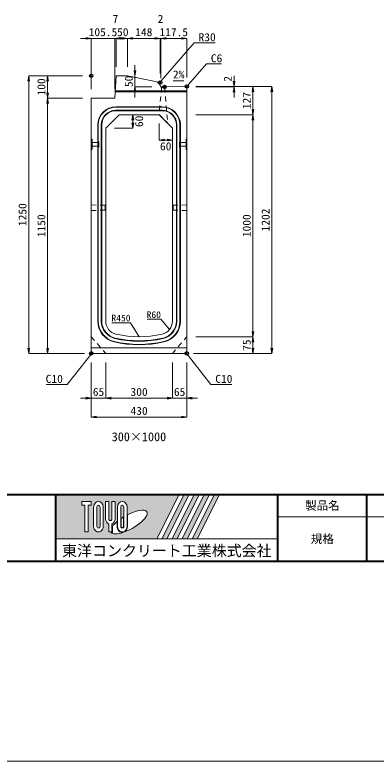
# Model space of a CAD drawing. Units: millimetres at full size; some dimension numbers follow another scale. Extents: x -1267 to 18002, y -8040 to 14480.
# Drawn here: x 3741 to 5367, y 6640 to 9999 of the extents above; entities that cross this region are included whole.
import ezdxf
from ezdxf.enums import TextEntityAlignment as Align

# ---------------------------------------------------------------- set-up
doc = ezdxf.new("R2010")
doc.units = ezdxf.units.MM
doc.header["$LTSCALE"] = 30
doc.header["$PDMODE"] = 32
doc.header["$PDSIZE"] = 15
doc.linetypes.add('USER1', pattern=[1.35, 0.75, -0.6])
for name, color, linetype, lineweight in [('0_2', 7, 'Continuous', 13), ('インサート', 3, 'USER1', 9), ('吊りマスター', 4, 'USER1', 9), ('図枠', 7, 'Continuous', 5), ('寸法線', 7, 'Continuous', 13), ('引出線', 4, 'Continuous', 13), ('排水孔', 30, 'USER1', 13), ('本体', 2, 'Continuous', 13), ('目地', 132, 'Continuous', 5), ('補助線', 8, 'Continuous', 13)]:
    doc.layers.add(name, color=color, linetype=linetype, lineweight=lineweight)
doc.layers.add('作業エリア', color=11, linetype='Continuous')
doc.layers.add('文字', color=7, linetype='Continuous')
doc.styles.add('ＭＳ ゴシック', font='')
doc.styles.add('ＭＳ 明朝', font='')
doc.styles.get('ＭＳ ゴシック').set_extended_font_data('MS Gothic')
doc.styles.get('ＭＳ 明朝').set_extended_font_data('MS Mincho')

# ---------------------------------------------------------------- blocks, each defined once
blk = doc.blocks.new('open_arrow')
at = {"color": 0, "linetype": 'Continuous', "lineweight": -2}
blk.add_lwpolyline([(7.5, 1.25), (0, 0), (7.5, -1.25)], dxfattribs=at)

msp = doc.modelspace()

# ---------------------------------------------------------------- hatches: boundary and pattern name
at = {"layer": '図枠'}
h = msp.add_hatch(color=256, dxfattribs=at)
h.paths.add_polyline_path([(3925, 7840.17), (3925, 7640.17), (4380.31, 7640.17), (4480.31, 7840.17)])
edge = h.paths.add_edge_path(flags=16)
edge.add_ellipse((4254.45, 7716.33), major_axis=(80.81, 45.23), ratio=0.3471473, start_angle=-144.31122, end_angle=72.1899, ccw=False)
edge.add_ellipse((4224.52, 7696.8), major_axis=(0, 27.5), ratio=0.8463542, start_angle=-160.70346, end_angle=-90)
edge.add_line((4247.8, 7696.8), (4247.8, 7749.23))
edge = h.paths.add_edge_path(flags=16)
edge.add_ellipse((4224.52, 7783.53), major_axis=(0, 25.38), ratio=0.8463542, start_angle=-90, end_angle=90, ccw=False)
edge.add_line((4246.01, 7783.53), (4246.01, 7696.8))
edge.add_ellipse((4224.52, 7696.8), major_axis=(0, 25.38), ratio=0.8463542, start_angle=90, end_angle=-90, ccw=False)
edge.add_line((4203.04, 7696.8), (4203.04, 7783.53))
edge = h.paths.add_edge_path(flags=16)
edge.add_line((4231.69, 7783.53), (4231.69, 7696.8))
edge.add_ellipse((4224.52, 7696.8), major_axis=(0, 8.46), ratio=0.8463542, start_angle=90, end_angle=-90, ccw=False)
edge.add_line((4217.36, 7696.8), (4217.36, 7783.53))
edge.add_ellipse((4224.52, 7783.53), major_axis=(0, 8.46), ratio=0.8463542, start_angle=-90, end_angle=90, ccw=False)
edge = h.paths.add_edge_path(flags=16)
edge.add_line((4229.9, 7739.2), (4229.9, 7696.8))
edge.add_ellipse((4224.52, 7696.8), major_axis=(0, 6.35), ratio=0.8463542, start_angle=90, end_angle=-90, ccw=False)
edge.add_line((4219.15, 7696.8), (4219.15, 7732.26))
edge.add_ellipse((4254.45, 7716.33), major_axis=(80.81, 45.23), ratio=0.3471473, start_angle=107.79174, end_angle=126.47132, ccw=False)
edge = h.paths.add_edge_path(flags=16)
edge.add_ellipse((4170.81, 7731.18), major_axis=(0, 25.38), ratio=0.8463542, start_angle=-163.34117, end_angle=-90, ccw=False)
edge.add_line((4177.97, 7707.25), (4177.97, 7671.42))
edge.add_line((4177.97, 7671.42), (4163.65, 7671.42))
edge.add_line((4163.65, 7671.42), (4163.65, 7707.25))
edge.add_ellipse((4170.81, 7731.18), major_axis=(0, 25.38), ratio=0.8463542, start_angle=90, end_angle=163.34117, ccw=False)
edge.add_line((4149.33, 7731.18), (4149.33, 7808.92))
edge.add_line((4149.33, 7808.92), (4163.65, 7808.92))
edge.add_line((4163.65, 7808.92), (4163.65, 7731.18))
edge.add_ellipse((4170.81, 7731.18), major_axis=(0, 8.46), ratio=0.8463542, start_angle=90, end_angle=-90)
edge.add_line((4177.97, 7731.18), (4177.97, 7808.92))
edge.add_line((4177.97, 7808.92), (4192.3, 7808.92))
edge.add_line((4192.3, 7808.92), (4192.3, 7731.18))
edge = h.paths.add_edge_path(flags=16)
edge.add_line((4201.25, 7718.7), (4201.25, 7696.8))
edge.add_ellipse((4224.52, 7696.8), major_axis=(0, 27.5), ratio=0.8463542, start_angle=90, end_angle=-171.54427)
edge.add_ellipse((4254.45, 7716.33), major_axis=(80.81, 45.23), ratio=0.3471473, start_angle=-178.64954, end_angle=-148.29244, ccw=False)
edge.add_line((4174.89, 7669.3), (4179.76, 7669.3))
edge.add_line((4179.76, 7669.3), (4179.76, 7696.12))
edge.add_ellipse((4254.45, 7716.33), major_axis=(80.81, 45.23), ratio=0.3471473, start_angle=148.21912, end_angle=165.90812, ccw=False)
edge = h.paths.add_edge_path(flags=16)
edge.add_ellipse((4117.1, 7783.53), major_axis=(0, 25.38), ratio=0.8463542, start_angle=-90, end_angle=90, ccw=False)
edge.add_line((4138.59, 7783.53), (4138.59, 7696.8))
edge.add_ellipse((4117.1, 7696.8), major_axis=(0, 25.38), ratio=0.8463542, start_angle=90, end_angle=-90, ccw=False)
edge.add_line((4095.62, 7696.8), (4095.62, 7783.53))
edge = h.paths.add_edge_path(flags=16)
edge.add_line((4124.26, 7783.53), (4124.26, 7696.8))
edge.add_ellipse((4117.1, 7696.8), major_axis=(0, 8.46), ratio=0.8463542, start_angle=90, end_angle=-90, ccw=False)
edge.add_line((4109.94, 7696.8), (4109.94, 7783.53))
edge.add_ellipse((4117.1, 7783.53), major_axis=(0, 8.46), ratio=0.8463542, start_angle=-90, end_angle=90, ccw=False)
h.paths.add_polyline_path([(4084.88, 7808.92), (4084.88, 7792), (4070.55, 7792), (4070.55, 7671.42), (4056.23, 7671.42), (4056.23, 7792), (4041.91, 7792), (4041.91, 7808.92)], flags=16)
for points in [[(4403, 7640.17), (4425.69, 7640.17), (4525.69, 7840.17), (4503, 7840.17)], [(4571.06, 7840.17), (4548.38, 7840.17), (4448.38, 7640.17), (4471.06, 7640.17)], [(4616.44, 7840.17), (4593.75, 7840.17), (4493.75, 7640.17), (4516.44, 7640.17)], [(4661.81, 7840.17), (4639.12, 7840.17), (4539.12, 7640.17), (4561.81, 7640.17)]]:
    msp.add_hatch(color=256, dxfattribs=at).paths.add_polyline_path(points)

# ---------------------------------------------------------------- linework, layer by layer
at = {"layer": '0_2', "color": 5}
msp.add_line((-1267.22, 6640.08), (18001.66, 6640.08), dxfattribs=at)
at = {"layer": 'インサート'}
for p, q in [((4088.2, 9425.59), (4115.2, 9425.59)), ((4088.2, 9425.59), (4088.2, 9408.59)), ((4088.2, 9408.59), (4115.2, 9408.59)), ((4118.2, 9429.59), (4115.2, 9429.59)), ((4115.2, 9429.59), (4115.2, 9404.59)), ((4118.2, 9404.59), (4118.2, 9429.59)), ((4481.8, 9429.59), (4484.8, 9429.59)), ((4481.8, 9404.59), (4481.8, 9429.59)), ((4484.8, 9429.59), (4484.8, 9404.59)), ((4511.8, 9425.59), (4484.8, 9425.59)), ((4511.8, 9408.59), (4484.8, 9408.59)), ((4511.8, 9425.59), (4511.8, 9408.59)), ((4115.2, 9404.59), (4118.2, 9404.59)), ((4484.8, 9404.59), (4481.8, 9404.59))]:
    msp.add_line(p, q, dxfattribs=at)
at = {"layer": '作業エリア'}
for p in [(4085, 9725.09), (4395.5, 9695.09), (4415, 9675.09), (4515, 9677.09), (4085, 8475.09), (4515, 8475.09)]:
    msp.add_point(p, dxfattribs=at)
at = {"layer": '吊りマスター'}
for p, q in [((4085, 9143.59), (4085, 9118.59)), ((4085, 9143.59), (4147, 9142.09)), ((4147, 9142.09), (4147, 9120.09)), ((4515, 9143.59), (4453, 9142.09)), ((4453, 9142.09), (4453, 9120.09)), ((4515, 9143.59), (4515, 9118.59)), ((4085, 9118.59), (4147, 9120.09)), ((4515, 9118.59), (4453, 9120.09))]:
    msp.add_line(p, q, dxfattribs=at)
at = {"layer": '図枠', "lineweight": 40}
for p, q in [((400, 7840.17), (8200, 7840.17)), ((3925, 7540.17), (3925, 7840.17)), ((4925, 7540.17), (4925, 7840.17)), ((5325, 7540.17), (5325, 7840.17)), ((400, 7540.17), (8200, 7540.17))]:
    msp.add_line(p, q, dxfattribs=at)
at = {"layer": '図枠'}
for p, q in [((3925, 7840.17), (4480.31, 7840.17)), ((4480.31, 7840.17), (4380.31, 7640.17)), ((4503, 7840.17), (4403, 7640.17)), ((4525.69, 7840.17), (4425.69, 7640.17)), ((4548.38, 7840.17), (4448.38, 7640.17)), ((4571.06, 7840.17), (4471.06, 7640.17)), ((4593.75, 7840.17), (4493.75, 7640.17)), ((4503, 7840.17), (4525.69, 7840.17)), ((4616.44, 7840.17), (4516.44, 7640.17)), ((4639.12, 7840.17), (4539.12, 7640.17)), ((4548.38, 7840.17), (4571.06, 7840.17)), ((4661.81, 7840.17), (4561.81, 7640.17)), ((4593.75, 7840.17), (4616.44, 7840.17)), ((4639.12, 7840.17), (4661.81, 7840.17)), ((4041.91, 7808.92), (4041.91, 7792)), ((4041.91, 7808.92), (4084.88, 7808.92)), ((4084.88, 7808.92), (4084.88, 7792)), ((4149.33, 7808.92), (4163.65, 7808.92)), ((4149.33, 7731.18), (4149.33, 7808.92)), ((4163.65, 7808.92), (4163.65, 7731.18)), ((4177.97, 7808.92), (4192.3, 7808.92)), ((4177.97, 7731.18), (4177.97, 7808.92)), ((4192.3, 7808.92), (4192.3, 7731.18)), ((4056.23, 7792), (4041.91, 7792)), ((4056.23, 7792), (4056.23, 7671.42)), ((4070.55, 7792), (4070.55, 7671.42)), ((4084.88, 7792), (4070.55, 7792)), ((4095.62, 7783.53), (4095.62, 7696.8)), ((4109.94, 7696.8), (4109.94, 7783.53)), ((4124.26, 7783.53), (4124.26, 7696.8)), ((4138.59, 7696.8), (4138.59, 7783.53)), ((4203.04, 7783.53), (4203.04, 7696.8)), ((4217.36, 7696.8), (4217.36, 7783.53)), ((4231.69, 7783.53), (4231.69, 7696.8)), ((4246.01, 7696.8), (4246.01, 7783.53)), ((4219.15, 7696.8), (4219.15, 7732.26)), ((4229.9, 7739.2), (4229.9, 7696.8)), ((4247.8, 7696.8), (4247.8, 7749.23)), ((4163.65, 7707.25), (4163.65, 7671.42)), ((4177.97, 7707.25), (4177.97, 7671.42)), ((4179.76, 7696.12), (4179.76, 7669.3)), ((4201.25, 7718.7), (4201.25, 7696.8)), ((4070.55, 7671.42), (4056.23, 7671.42)), ((4177.97, 7671.42), (4163.65, 7671.42)), ((4174.89, 7669.3), (4179.76, 7669.3)), ((3925, 7640.17), (4380.31, 7640.17)), ((4403, 7640.17), (4425.69, 7640.17)), ((4448.38, 7640.17), (4471.06, 7640.17)), ((4493.75, 7640.17), (4516.44, 7640.17)), ((4539.12, 7640.17), (4561.81, 7640.17))]:
    msp.add_line(p, q, dxfattribs=at)
at = {"layer": '図枠', "lineweight": 13}
msp.add_line((8200, 7740.17), (4925, 7740.17), dxfattribs=at)
at = {"layer": '図枠'}
for centre, major_axis, ratio, start_param, end_param in [((4117.1, 7783.53), (0, 25.38), 0.846354, 4.712389, 7.8539816), ((4224.52, 7783.53), (0, 25.38), 0.846354, 4.712389, 7.8539816), ((4117.1, 7783.53), (0, 8.46), 0.846354, 4.712389, 7.8539816), ((4224.52, 7783.53), (0, 8.46), 0.846354, 4.712389, 7.8539816), ((4254.45, 7716.33), (80.81, 45.23), 0.347147, 4.2621853, 7.7429163), ((4170.81, 7731.18), (0, 25.38), 0.846354, 1.5707963, 2.8017557), ((4170.81, 7731.18), (0, 8.46), 0.846354, 1.5707963, 4.712389), ((4170.81, 7731.18), (0, 25.38), 0.846354, 3.4814296, 4.712389), ((4254.45, 7716.33), (80.81, 45.23), 0.347147, 1.6817405, 1.8219833), ((4117.1, 7696.8), (0, 25.38), 0.846354, 1.5707963, 4.712389), ((4117.1, 7696.8), (0, 8.46), 0.846354, 1.5707963, 4.712389), ((4254.45, 7716.33), (80.81, 45.23), 0.347147, 2.0815197, 2.5155126), ((4224.52, 7696.8), (0, 27.5), 0.846354, 1.5707963, 3.3154679), ((4224.52, 7696.8), (0, 25.38), 0.846354, 1.5707963, 4.712389), ((4224.52, 7696.8), (0, 8.46), 0.846354, 1.5707963, 4.712389), ((4224.52, 7696.8), (0, 6.35), 0.846354, 1.5707963, 4.712389), ((4224.52, 7696.8), (0, 27.5), 0.846354, 3.5338438, 4.712389), ((4254.45, 7716.33), (80.81, 45.23), 0.347147, 3.2093975, 4.2004451)]:
    msp.add_ellipse(centre, major_axis=major_axis, ratio=ratio, start_param=start_param, end_param=end_param, dxfattribs=at)
at = {"layer": '寸法線'}
for p, q in [((4037, 9893.63), (4238.5, 9893.63)), ((4085, 9665.09), (4085, 9893.63)), ((4166.5, 9893.63), (4221.5, 9893.63)), ((4190.5, 9665.09), (4190.5, 9893.63)), ((4190.5, 9665.09), (4190.5, 9893.63)), ((4197.5, 9893.63), (4247.5, 9893.63)), ((4197.5, 9765.09), (4197.5, 9893.63)), ((4197.5, 9765.09), (4197.5, 9893.63)), ((4247.5, 9893.63), (4395.5, 9893.63)), ((4247.5, 9765.09), (4247.5, 9893.63)), ((4247.5, 9765.09), (4247.5, 9893.63)), ((4347.5, 9893.63), (4445.43, 9893.63)), ((4395.5, 9735.09), (4395.5, 9893.63)), ((4395.5, 9735.09), (4395.5, 9893.63)), ((4397.43, 9715.09), (4397.43, 9893.63)), ((4397.43, 9893.63), (4515, 9893.63)), ((4397.43, 9715.09), (4397.43, 9893.63)), ((4515, 9717.09), (4515, 9893.63)), ((4281.58, 9773.09), (4281.58, 9627.09)), ((3803.25, 8475.09), (3803.25, 9725.09)), ((4045, 9725.09), (3803.25, 9725.09)), ((3888.25, 9625.09), (3888.25, 9725.09)), ((4045, 9725.09), (3888.25, 9725.09)), ((4727.36, 9627.09), (4727.36, 9725.09)), ((4357.43, 9675.09), (4281.58, 9675.09)), ((4555, 9677.09), (4812.36, 9677.09)), ((4555, 9677.09), (4727.36, 9677.09)), ((4555, 9677.09), (4897.36, 9677.09)), ((4555, 9675.09), (4727.36, 9675.09)), ((4812.36, 9550.09), (4812.36, 9677.09)), ((4897.36, 8475.09), (4897.36, 9677.09)), ((3888.25, 8475.09), (3888.25, 9625.09)), ((4045, 9625.09), (3888.25, 9625.09)), ((4045, 9625.09), (3888.25, 9625.09)), ((4272.17, 9490.09), (4272.17, 9550.09)), ((4555, 9550.09), (4812.36, 9550.09)), ((4555, 9550.09), (4812.36, 9550.09)), ((4812.36, 8550.09), (4812.36, 9550.09)), ((4390, 9510.09), (4390, 9435.86)), ((4190, 9490.09), (4272.17, 9490.09)), ((4390, 9435.86), (4450, 9435.86)), ((4555, 8550.09), (4812.36, 8550.09)), ((4555, 8550.09), (4812.36, 8550.09)), ((4812.36, 8475.09), (4812.36, 8550.09)), ((4055, 8475.09), (3803.25, 8475.09)), ((4055, 8475.09), (3888.25, 8475.09)), ((4545, 8475.09), (4812.36, 8475.09)), ((4545, 8475.09), (4897.36, 8475.09)), ((4085, 8435.09), (4085, 8273.93)), ((4085, 8435.09), (4085, 8188.93)), ((4150, 8435.09), (4150, 8273.93)), ((4150, 8435.09), (4150, 8273.93)), ((4450, 8435.09), (4450, 8273.93)), ((4450, 8435.09), (4450, 8273.93)), ((4515, 8435.09), (4515, 8273.93)), ((4515, 8435.09), (4515, 8188.93)), ((4037, 8273.93), (4198, 8273.93)), ((4150, 8273.93), (4450, 8273.93)), ((4402, 8273.93), (4563, 8273.93)), ((4085, 8188.93), (4515, 8188.93))]:
    msp.add_line(p, q, dxfattribs=at)
at = {"layer": '引出線'}
for points in [[(4389.4, 9690.95), (4547.84, 9873.7), (4642.51, 9873.7)], [(4512, 9674.03), (4603.01, 9779), (4671.35, 9779)], [(4453.02, 9702.1), (4501.73, 9703.08), (4452.99, 9702.1)], [(4300, 8550.09), (4261.49, 8613.64), (4177.31, 8613.64)], [(4437.07, 8583.4), (4398.48, 8628.81), (4336.25, 8628.81)], [(4090, 8480.09), (3977.02, 8335.66), (3882.35, 8335.66)], [(4510, 8480.09), (4622.98, 8335.66), (4717.65, 8335.66)]]:
    msp.add_lwpolyline(points, dxfattribs=at)
at = {"layer": '排水孔'}
for p, q in [((4397.43, 9675.09), (4400.63, 9671.89)), ((4418.83, 9675.09), (4415.63, 9671.89)), ((4400.63, 9671.89), (4390.71, 9550.8)), ((4400.63, 9671.89), (4415.63, 9671.89)), ((4415.63, 9671.89), (4428.66, 9512.84)), ((4390.71, 9550.8), (4428.66, 9512.84))]:
    msp.add_line(p, q, dxfattribs=at)
at = {"layer": '本体'}
for p, q in [((4197.5, 9725.09), (4190.5, 9625.09)), ((4197.5, 9725.09), (4247.5, 9725.09)), ((4247.5, 9725.09), (4373.81, 9699.48)), ((4415, 9675.09), (4397.43, 9675.09)), ((4509, 9676.97), (4415, 9675.09)), ((4509, 9676.97), (4515, 9671.09)), ((4515, 8485.09), (4515, 9671.09)), ((4085, 9625.09), (4085, 8485.09)), ((4085, 9625.09), (4190.5, 9625.09)), ((4150, 9490.09), (4210, 9550.09)), ((4210, 9550.09), (4390, 9550.09)), ((4390, 9550.09), (4450, 9490.09)), ((4150, 9490.09), (4150, 8620.61)), ((4450, 8620.61), (4450, 9490.09)), ((4085, 8485.09), (4095, 8475.09)), ((4095, 8475.09), (4505, 8475.09)), ((4505, 8475.09), (4515, 8485.09))]:
    msp.add_line(p, q, dxfattribs=at)
at = {"layer": '本体', "lineweight": 9}
for p, q in [((4085, 9441.59), (4088.2, 9439.59)), ((4088.2, 9439.59), (4088.2, 9394.59)), ((4515, 9441.59), (4511.8, 9439.59)), ((4511.8, 9439.59), (4511.8, 9394.59)), ((4088.2, 9394.59), (4085, 9392.59)), ((4511.8, 9394.59), (4515, 9392.59)), ((4085, 8500.09), (4515, 8500.09))]:
    msp.add_line(p, q, dxfattribs=at)
at = {"layer": '本体', "linetype": 'USER1', "lineweight": 9}
for p, q in [((4085, 8550.09), (4150, 8475.09)), ((4450, 8475.09), (4515, 8550.09))]:
    msp.add_line(p, q, dxfattribs=at)
at = {"layer": '本体'}
for centre, radius, start, end in [((4367.85, 9670.08), 30, 9.60488, 78.54125), ((4210, 8620.61), 60, 180, 256.65764), ((4390, 8620.61), 60, 283.34236, 0), ((4300, 9000.09), 450, 256.65764, 283.34236)]:
    msp.add_arc(centre, radius, start, end, dxfattribs=at)
at = {"layer": '目地'}
for p, q in [((4515, 9653.09), (4192.46, 9653.09)), ((4515, 9657.09), (4192.74, 9657.09)), ((4404, 9586.09), (4196, 9586.09)), ((4404, 9584.09), (4196, 9584.09)), ((4404, 9570.09), (4196, 9570.09)), ((4404, 9568.09), (4196, 9568.09)), ((4114, 9504.09), (4114, 8620.61)), ((4116, 9504.09), (4116, 8620.61)), ((4130, 9504.09), (4130, 8620.61)), ((4132, 9504.09), (4132, 8620.61)), ((4468, 8620.61), (4468, 9504.09)), ((4470, 8620.61), (4470, 9504.09)), ((4484, 8620.61), (4484, 9504.09)), ((4486, 8620.61), (4486, 9504.09))]:
    msp.add_line(p, q, dxfattribs=at)
for centre, radius, start, end in [((4196, 9504.09), 82, 90, 180), ((4196, 9504.09), 80, 90, 180), ((4404, 9504.09), 82, 0, 90), ((4404, 9504.09), 80, 0, 90), ((4196, 9504.09), 66, 90, 180), ((4196, 9504.09), 64, 90, 180), ((4404, 9504.09), 66, 0, 90), ((4404, 9504.09), 64, 0, 90), ((4210, 8620.61), 96, 180, 256.65764), ((4210, 8620.61), 94, 180, 256.65764), ((4210, 8620.61), 80, 180, 256.65764), ((4210, 8620.61), 78, 180, 256.65764), ((4390, 8620.61), 78, 283.34236, 360), ((4390, 8620.61), 80, 283.34236, 360), ((4390, 8620.61), 94, 283.34236, 0), ((4390, 8620.61), 96, 283.34236, 0), ((4300, 9000.09), 470, 256.65764, 283.34236), ((4300, 9000.09), 468, 256.65764, 283.34236), ((4300, 9000.09), 486, 256.65764, 283.34236), ((4300, 9000.09), 484, 256.65764, 283.34236)]:
    msp.add_arc(centre, radius, start, end, dxfattribs=at)
at = {"layer": '補助線'}
msp.add_line((3925, 7640.17), (4925, 7640.17), dxfattribs=at)

# ---------------------------------------------------------------- block references
at = {"layer": '寸法線', "xscale": 3.2, "yscale": 3.2}
for p, rotation in [((4085, 9893.63), 180), ((4247.5, 9893.63), 180), ((4395.5, 9893.63), 180), ((4395.5, 9893.63), 180), ((4515, 9893.63), 180), ((4281.58, 9725.09), 90), ((3803.25, 9725.09), 270), ((3888.25, 9725.09), 270), ((4281.58, 9675.09), 270), ((4727.36, 9677.09), 90), ((4727.36, 9675.09), 270), ((4812.36, 9677.09), 270), ((4897.36, 9677.09), 270), ((3888.25, 9625.09), 90), ((3888.25, 9625.09), 270), ((4812.36, 9550.09), 90), ((4272.17, 9550.09), 270), ((4812.36, 9550.09), 270), ((4272.17, 9490.09), 90), ((4450, 9435.86), 180), ((4812.36, 8550.09), 90), ((4812.36, 8550.09), 270), ((3803.25, 8475.09), 90), ((3888.25, 8475.09), 90), ((4812.36, 8475.09), 90), ((4897.36, 8475.09), 90), ((4085, 8273.93), 180), ((4450, 8273.93), 180), ((4450, 8273.93), 180), ((4515, 8188.93), 180)]:
    msp.add_blockref('open_arrow', p, dxfattribs=dict(at, rotation=rotation))
for p in [(4190.5, 9893.63), (4197.5, 9893.63), (4247.5, 9893.63), (4397.43, 9893.63), (4397.43, 9893.63), (4390, 9435.86), (4150, 8273.93), (4150, 8273.93), (4515, 8273.93), (4085, 8188.93)]:
    msp.add_blockref('open_arrow', p, dxfattribs=at)
at = {"layer": '引出線'}
for p, xscale, yscale, rotation in [((4389.4, 9690.95), 0.16, 0.16, 49.1), ((4453.02, 9702.1), 0.16, 0.16, 1.1), ((4512, 9674.03), 0.16, 0.16, 49.1), ((4437.07, 8583.4), 0.133, 0.133, 130.4), ((4300, 8550.09), 0.133, 0.133, 121.2), ((4090, 8480.09), 0.16, 0.16, 232), ((4510, 8480.09), 0.16, 0.16, 308)]:
    msp.add_blockref('open_arrow', p, dxfattribs=dict(at, xscale=xscale, yscale=yscale, rotation=rotation))

# ---------------------------------------------------------------- texts
at = {"layer": '図枠', "style": 'ＭＳ ゴシック'}
for s, height, p in [('製品名', 37.98, (5125, 7790.17)), ('規格', 37.98, (5125, 7640.17)), ('東洋コンクリート工業株式会社', 49.37, (4425, 7587.04))]:
    msp.add_text(s, height=height, dxfattribs=at).set_placement(p, align=Align.MIDDLE_CENTER)
at = {"layer": '寸法線', "style": 'ＭＳ 明朝', "width": 1.05}
for s, p in [('7', (4194, 9981.63)), ('2', (4396.47, 9981.63)), ('105.5', (4137.75, 9921.63)), ('50', (4226.9, 9921.63)), ('148', (4321.5, 9921.63)), ('117.5', (4456.22, 9921.63)), ('60', (4420, 9407.86)), ('65', (4117.5, 8301.93)), ('300', (4300, 8301.93)), ('65', (4482.5, 8301.93)), ('430', (4300, 8216.93))]:
    msp.add_text(s, height=36.03, dxfattribs=at).set_placement(p, align=Align.MIDDLE_CENTER)
for s, p in [('100', (3860.25, 9675.09)), ('50', (4253.58, 9700.09)), ('2', (4699.36, 9711.6)), ('127', (4784.36, 9613.59)), ('60', (4300.17, 9520.09)), ('1250', (3775.25, 9100.09)), ('1202', (4869.36, 9076.09)), ('1150', (3860.25, 9050.09)), ('1000', (4784.36, 9050.09)), ('75', (4784.36, 8512.59))]:
    msp.add_text(s, height=36.03, rotation=90, dxfattribs=at).set_placement(p, align=Align.MIDDLE_CENTER)
at = {"layer": '引出線', "style": 'ＭＳ 明朝', "width": 1.05}
for s, p in [('R30', (4567.84, 9916.9)), ('C6', (4623.01, 9822.2)), ('C10', (4642.98, 8378.86))]:
    msp.add_text(s, height=36.03, dxfattribs=at).set_placement(p, align=Align.TOP_LEFT)
msp.add_text('2%', height=36.03, rotation=1.146, dxfattribs=at).set_placement((4452.05, 9748.99), align=Align.TOP_LEFT)
for s, height, p in [('R450', 30.02, (4261.49, 8649.64)), ('R60', 30.02, (4398.48, 8664.81)), ('C10', 36.03, (3957.02, 8378.86))]:
    msp.add_text(s, height=height, dxfattribs=at).set_placement(p, align=Align.TOP_RIGHT)
at = {"layer": '文字', "style": 'ＭＳ 明朝'}
msp.add_text('300×1000', height=40.03, dxfattribs=at).set_placement((4299.52, 8100.12), align=Align.MIDDLE_CENTER)

doc.saveas('drawing.dxf')
